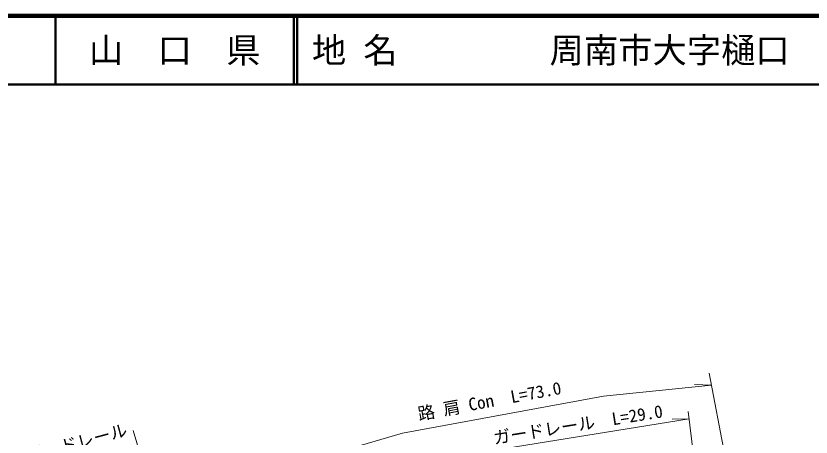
# Model space of a CAD drawing. Units: millimetres at full size, sheet at 1:1000; details may follow other scales. Extents: x 40000 to 680000, y 20000 to 380000.
# Drawn here: x 327232 to 443143, y 318634 to 380000 of the extents above; entities that cross this region are included whole.
import ezdxf
from ezdxf.enums import TextEntityAlignment as Align

# ---------------------------------------------------------------- set-up
doc = ezdxf.new("R2010")
doc.units = ezdxf.units.MM
doc.header["$LTSCALE"] = 1000
for name, color, linetype, lineweight in [('M-STR-HTXT', 7, 'Continuous', 13), ('M-TTL', 2, 'Continuous', 140), ('M-TTL-LINE', 7, 'Continuous', 50)]:
    doc.layers.add(name, color=color, linetype=linetype, lineweight=lineweight)
doc.layers.add('M-TTL-TXT', color=7, linetype='Continuous')
doc.styles.add('ＭＳ ゴシック', font='')
doc.styles.get('ＭＳ ゴシック').set_extended_font_data('MS Gothic')

msp = doc.modelspace()

# ---------------------------------------------------------------- linework, layer by layer
at = {"layer": 'M-STR-HTXT'}
for p, q in [((432862, 304281), (428267, 327932)), ((428605, 326192), (426152, 326290)), ((426053, 315579), (425237, 322348)), ((425366, 321275), (395513, 316503)), ((425366, 321275), (422912, 321229)), ((344309, 319583), (352516, 292256))]:
    msp.add_line(p, q, dxfattribs=at)
msp.add_lwpolyline([(428605, 326192), (412871, 324619), (383568, 319199), (354202, 310586)], dxfattribs=at)
at = {"layer": 'M-TTL'}
msp.add_line((680000, 380000), (40000, 380000), dxfattribs=at)
at = {"layer": 'M-TTL-LINE'}
for p, q in [((333000, 380000), (333000, 370000)), ((367750, 380000), (367750, 370000)), ((368250, 380000), (368250, 370000)), ((40000, 370000), (680000, 370000))]:
    msp.add_line(p, q, dxfattribs=at)

# ---------------------------------------------------------------- texts
at = {"layer": 'M-STR-HTXT', "style": 'ＭＳ ゴシック'}
for s, rotation, p in [('路 肩 Con\u3000L=73.0', 10.479, (396532, 322461)), ('ガードレール\u3000L=29.0', 9.082, (409391, 319014)), ('ガードレール', 15.062, (336519, 316404))]:
    msp.add_text(s, height=1833, rotation=rotation, dxfattribs=at).set_placement(p, align=Align.BOTTOM_CENTER)
at = {"layer": 'M-TTL-TXT', "style": 'ＭＳ ゴシック'}
msp.add_text('山\u3000口\u3000県', height=3666, dxfattribs=at).set_placement((350375, 375000), align=Align.MIDDLE_CENTER)
for s, p in [('地 名', (370380, 375000)), ('周南市大字樋口', (405024, 375000))]:
    msp.add_text(s, height=3666, dxfattribs=at).set_placement(p, align=Align.MIDDLE_LEFT)

doc.saveas('drawing.dxf')
